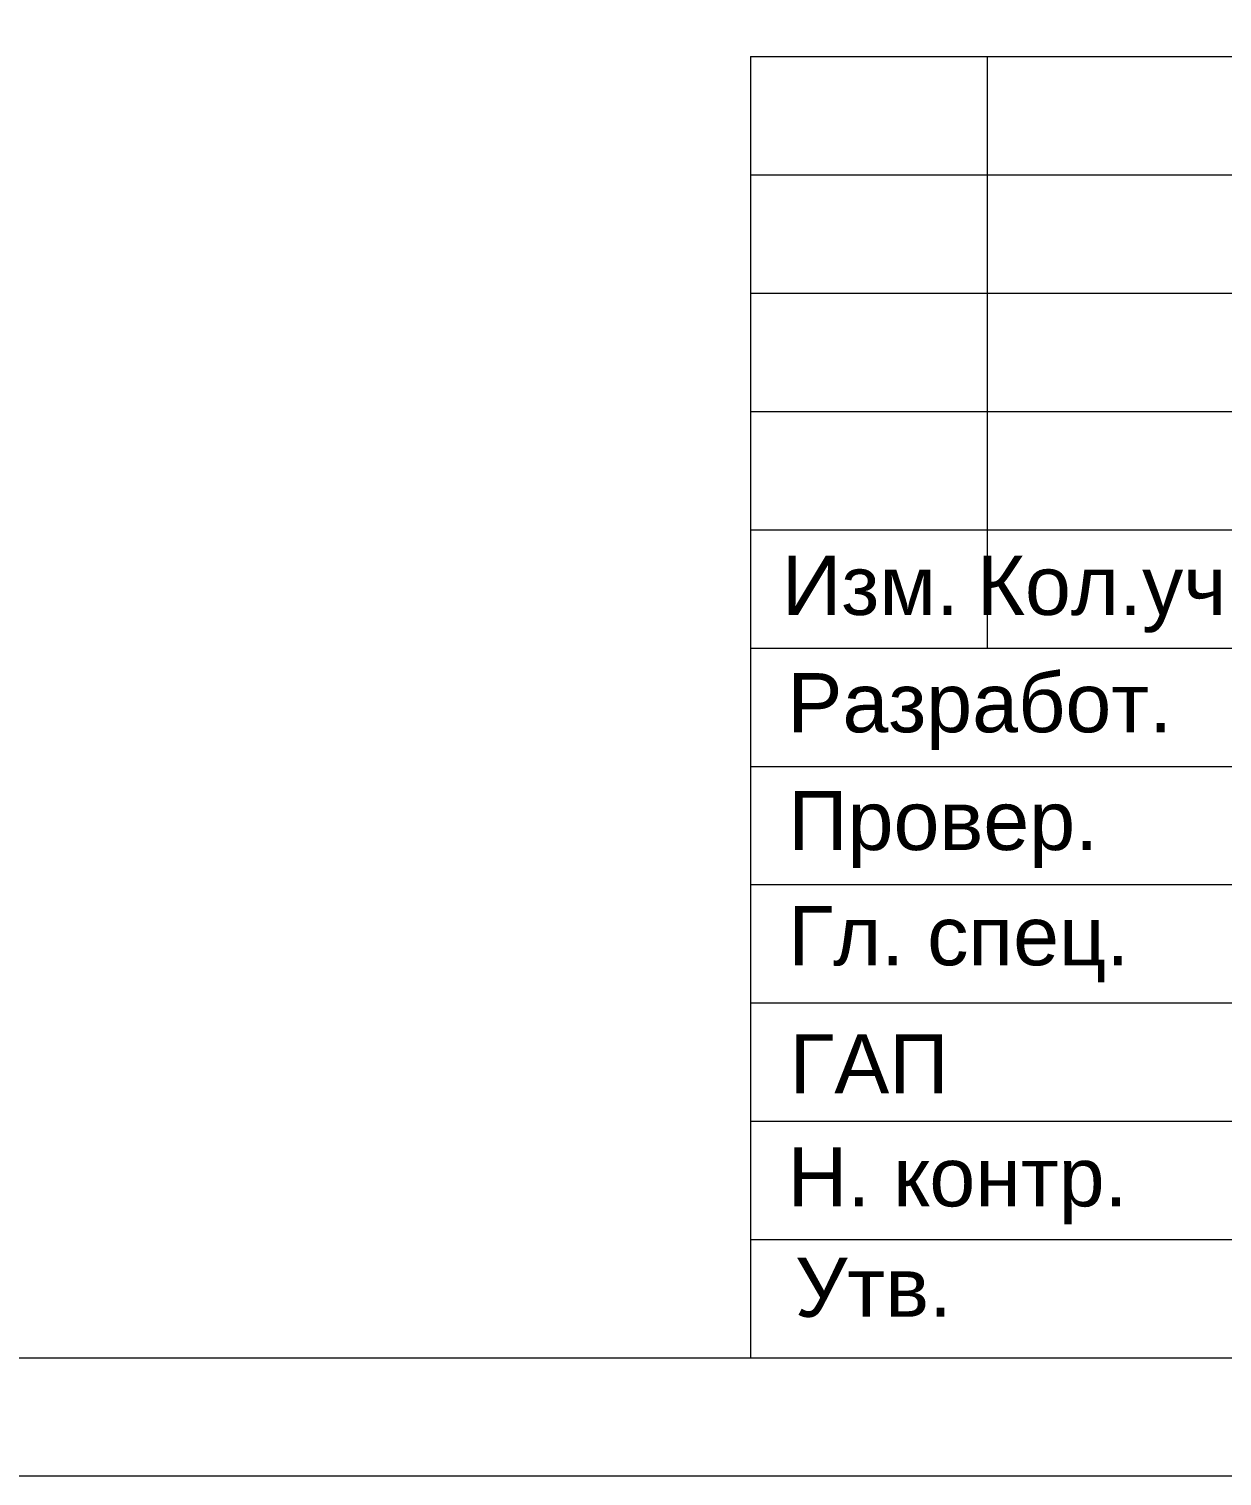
# Model space of a CAD drawing. Header units: millimetres. Extents: x 1982 to 10001982, y -1005230 to 4320529.
# Drawn here: x 2151156 to 2161247, y 1123450 to 1135684 of the extents above; entities that cross this region are included whole.
import ezdxf
from ezdxf.enums import TextEntityAlignment as Align

# ---------------------------------------------------------------- set-up
doc = ezdxf.new("R2010")
doc.units = ezdxf.units.MM
doc.layers.add('Level 63', color=7, linetype='Continuous', lineweight=0)
doc.styles.add('Style-Arial', font='arial.ttf')

msp = doc.modelspace()

# ---------------------------------------------------------------- linework, layer by layer
at = {"layer": 'Level 63', "color": 7, "linetype": 'Continuous', "lineweight": 13}
for p, q in [((2157259.386, 1135450.016), (2194259.386, 1135450.016)), ((2157259.386, 1135450.016), (2157259.386, 1124450.016)), ((2159259.386, 1135450.016), (2159259.386, 1130450.016)), ((2157259.386, 1131450.016), (2170259.386, 1131450.016)), ((2157259.386, 1130450.016), (2170259.386, 1130450.016))]:
    msp.add_line(p, q, dxfattribs=at)
at = {"layer": 'Level 63', "color": 7, "linetype": 'Continuous', "lineweight": 0}
for p, q in [((2157259.386, 1134450.016), (2170259.386, 1134450.016)), ((2157259.386, 1133450.016), (2170259.386, 1133450.016)), ((2157259.386, 1132450.016), (2170259.386, 1132450.016)), ((2157259.386, 1129450.016), (2170259.386, 1129450.016)), ((2157259.386, 1128450.016), (2170259.386, 1128450.016)), ((2157259.386, 1127450.016), (2170259.386, 1127450.016)), ((2157259.386, 1126450.016), (2170259.386, 1126450.016)), ((2157259.386, 1125450.016), (2170259.386, 1125450.016))]:
    msp.add_line(p, q, dxfattribs=at)
at = {"layer": 'Level 63', "color": 7, "linetype": 'Continuous', "lineweight": 13}
msp.add_lwpolyline([(2069109.386, 1182850.016), (2195259.386, 1182850.016), (2195259.386, 1123450.016), (2069109.386, 1123450.016)], close=True, dxfattribs=at)
msp.add_3dface([(2073109.386, 1124450.016), (2194259.386, 1124450.016), (2194259.386, 1181850.016), (2073109.386, 1181850.016)], dxfattribs=at)

# ---------------------------------------------------------------- texts
at = {"layer": 'Level 63', "color": 7, "linetype": 'Continuous', "lineweight": 0, "style": 'Style-Arial'}
for s, p in [('Изм.', (2158273.482, 1130980.036)), ('Кол.уч', (2160228.122, 1130980.036)), ('Разработ.', (2159197.278, 1129988.112)), ('Провер.', (2158888.004, 1128992.65)), ('Гл. спец.', (2159020.55, 1128018.19)), ('ГАП', (2158261.773, 1126935.183)), ('Н. контр.', (2159010.348, 1125980.036)), ('Утв.', (2158298.453, 1125046.416))]:
    msp.add_text(s, height=500, dxfattribs=at).set_placement(p, align=Align.MIDDLE_CENTER)

doc.saveas('drawing.dxf')
